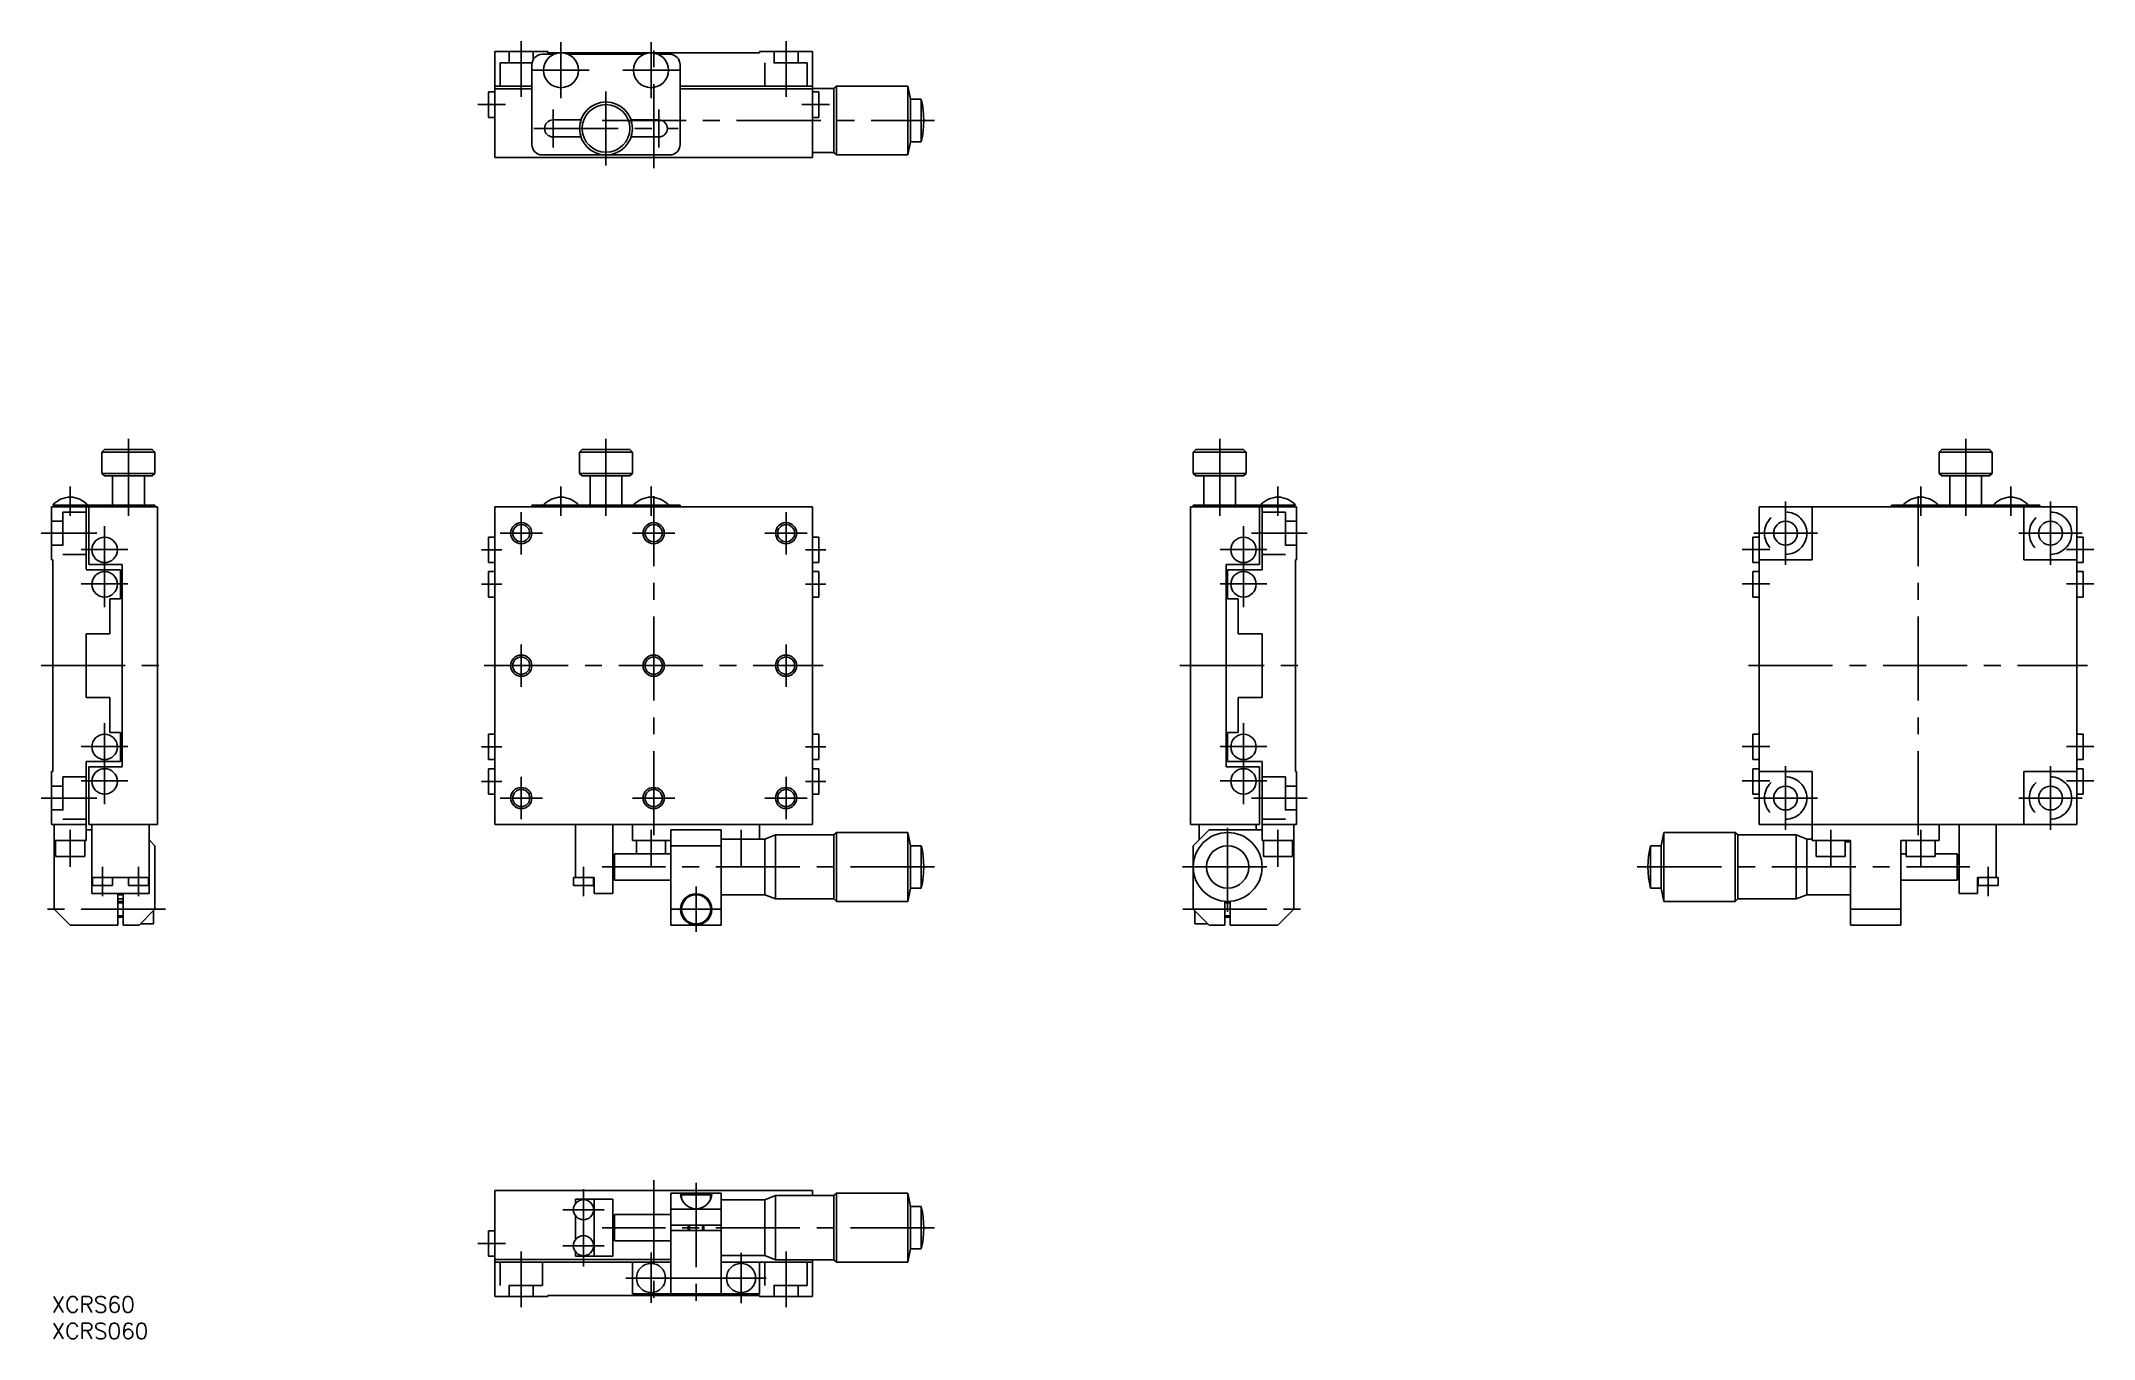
# Model space of a CAD drawing. Extents: x -2 to 386, y -8 to 237.
import ezdxf

# ---------------------------------------------------------------- set-up
doc = ezdxf.new("R2010")
doc.units = 0
doc.header["$LTSCALE"] = 0.5
doc.linetypes.add('CENTER', pattern=[50.8, 31.75, -6.35, 6.35, -6.35])
doc.linetypes.add('DASHED', pattern=[19.05, 12.7, -6.35])
for name, color, linetype in [('MSM_CENTER', 1, 'CENTER'), ('MSM_CONTINUOUS', 7, 'CONTINUOUS'), ('MSM_DASHED', 4, 'DASHED'), ('MSM_NARROW', 5, 'CONTINUOUS'), ('MSM_PART_NUMBER', 7, 'CONTINUOUS')]:
    doc.layers.add(name, color=color, linetype=linetype)
doc.styles.get("Standard").update_dxf_attribs({"font": 'txt.shx', "height": 3, "bigfont": 'bigfont.shx'})

# ---------------------------------------------------------------- blocks, each defined once
blk = doc.blocks.new('*U69')
at = {"layer": 'MSM_PART_NUMBER'}
blk.add_text('XCRS60', height=3, dxfattribs=at).set_placement((0, -3))
blk = doc.blocks.new('*U70')
at = {"layer": 'MSM_PART_NUMBER'}
blk.add_text('XCRS060', height=3, dxfattribs=at).set_placement((0, -8))

msp = doc.modelspace()

# ---------------------------------------------------------------- linework, layer by layer
at = {"layer": 'MSM_CENTER'}
for p, q in [((88.65, 237), (88.65, 226.5)), ((96.15, 236.8), (96.15, 226.2)), ((113.15, 236.8), (113.15, 226.2)), ((113.65, 213), (113.65, 237)), ((138.65, 237), (138.65, 226.5)), ((90.85, 231.5), (101.45, 231.5)), ((107.85, 231.5), (118.45, 231.5)), ((80.46, 225), (85.65, 225)), ((104.65, 213.5), (104.65, 227.5)), ((146.85, 225), (141.65, 225)), ((94.65, 224.1), (94.65, 216.9)), ((103.91, 222), (166.66, 222)), ((114.65, 216.9), (114.65, 224.1)), ((91.05, 220.5), (118.26, 220.5)), ((14.5, 161.9), (14.5, 147.4)), ((104.65, 161.9), (104.65, 147.4)), ((220.5, 147.4), (220.5, 161.9)), ((361.34, 161.9), (361.34, 147.4)), ((3.5, 152.9), (3.5, 147.4)), ((96.15, 152.91), (96.15, 147.4)), ((113.15, 152.91), (113.15, 147.4)), ((231.5, 152.9), (231.5, 147.4)), ((352.84, 152.9), (352.84, 147.4)), ((369.84, 152.9), (369.84, 147.4)), ((88.65, 140.1), (88.65, 148.1)), ((113.65, 87.1), (113.65, 151.1)), ((138.65, 140.1), (138.65, 148.1)), ((327.34, 138.1), (327.34, 150.1)), ((352.34, 87.1), (352.34, 151.1)), ((377.34, 138.1), (377.34, 150.1)), ((8.5, 144.1), (-2, 144.1)), ((10, 145.45), (10, 130.15)), ((84.65, 144.1), (92.65, 144.1)), ((109.65, 144.1), (117.65, 144.1)), ((134.65, 144.1), (142.65, 144.1)), ((225, 145.45), (225, 130.15)), ((226.5, 144.1), (237, 144.1)), ((321.34, 144.1), (333.34, 144.1)), ((371.34, 144.1), (383.34, 144.1)), ((5.6, 141.05), (14.4, 141.05)), ((81.13, 140.95), (84.98, 140.95)), ((142.33, 140.95), (146.18, 140.95)), ((220.6, 141.05), (229.4, 141.05)), ((319.14, 141.05), (324.34, 141.05)), ((385.55, 141.05), (380.34, 141.05)), ((5.6, 134.55), (14.4, 134.55)), ((81.13, 134.45), (84.98, 134.45)), ((142.33, 134.45), (146.18, 134.45)), ((220.6, 134.55), (229.4, 134.55)), ((319.14, 134.55), (324.34, 134.55)), ((385.55, 134.55), (380.34, 134.55)), ((88.65, 115.1), (88.65, 123.1)), ((138.65, 115.1), (138.65, 123.1)), ((-2, 119.1), (22, 119.1)), ((81.65, 119.1), (145.66, 119.1)), ((213, 119.1), (237, 119.1)), ((320.34, 119.1), (384.34, 119.1)), ((10, 108.25), (10, 92.95)), ((225, 108.25), (225, 92.95)), ((5.6, 103.85), (14.4, 103.85)), ((81.13, 103.75), (84.98, 103.75)), ((142.33, 103.75), (146.18, 103.75)), ((220.6, 103.85), (229.4, 103.85)), ((319.14, 103.85), (324.34, 103.85)), ((385.55, 103.85), (380.34, 103.85)), ((5.6, 97.35), (14.4, 97.35)), ((81.13, 97.25), (84.98, 97.25)), ((88.65, 90.1), (88.65, 98.1)), ((138.65, 90.1), (138.65, 98.1)), ((142.33, 97.25), (146.18, 97.25)), ((220.6, 97.35), (229.4, 97.35)), ((319.14, 97.35), (324.34, 97.35)), ((327.34, 88.1), (327.34, 100.1)), ((377.34, 88.1), (377.34, 100.1)), ((385.55, 97.35), (380.34, 97.35)), ((8.5, 94.1), (-2, 94.1)), ((84.65, 94.1), (92.65, 94.1)), ((109.65, 94.1), (117.65, 94.1)), ((134.65, 94.1), (142.65, 94.1)), ((226.5, 94.1), (237, 94.1)), ((321.34, 94.1), (333.34, 94.1)), ((371.34, 94.1), (383.34, 94.1)), ((222, 72.6), (222, 89.6)), ((3.5, 81.1), (3.5, 88.1)), ((113.15, 88.1), (113.15, 81.1)), ((130.15, 88.1), (130.15, 81.1)), ((231.5, 81.1), (231.5, 88.1)), ((335.85, 81.1), (335.85, 88.1)), ((352.85, 81.1), (352.85, 88.1)), ((9.6, 75.6), (9.6, 81.1)), ((16.4, 75.6), (16.4, 81.1)), ((100.4, 75.6), (100.4, 81.1)), ((166.66, 81.1), (103.91, 81.1)), ((213.5, 81.1), (230.5, 81.1)), ((299.34, 81.1), (362.09, 81.1)), ((365.59, 75.6), (365.59, 81.1)), ((121.66, 68.82), (121.66, 77.38)), ((21.47, 73.1), (-1.5, 73.1)), ((125.93, 73.1), (117.38, 73.1)), ((213.53, 73.1), (236.5, 73.1)), ((100.4, 20.3), (100.4, 5.7)), ((113.65, 22), (113.65, -2)), ((121.66, 21.44), (121.66, -1.8)), ((96.5, 16.4), (104.3, 16.4)), ((166.66, 13), (103.91, 13)), ((80.46, 10), (85.65, 10)), ((88.65, -2), (88.65, 8.5)), ((96.5, 9.6), (104.3, 9.6)), ((113.15, 8.3), (113.15, -1.2)), ((130.15, 8.25), (130.15, -1.25)), ((138.65, -2), (138.65, 8.5)), ((108.4, 3.5), (117.9, 3.5)), ((125.4, 3.5), (134.9, 3.5))]:
    msp.add_line(p, q, dxfattribs=at)
at = {"layer": 'MSM_CONTINUOUS'}
for p, q in [((93.65, 235), (83.65, 235)), ((83.65, 235), (83.65, 215)), ((92.65, 234.5), (94.78, 234.5)), ((93.65, 235), (93.65, 234.8)), ((133.65, 234.8), (93.65, 234.8)), ((97.53, 234.5), (111.78, 234.5)), ((114.53, 234.5), (116.65, 234.5)), ((133.65, 234.8), (133.65, 235)), ((143.65, 235), (133.65, 235)), ((143.65, 235), (143.65, 215)), ((90.65, 232.5), (90.65, 217.5)), ((118.65, 232.5), (118.65, 217.5)), ((82.45, 222.6), (82.45, 227.4)), ((83.65, 227.4), (82.45, 227.4)), ((90.65, 228.5), (83.65, 228.5)), ((90.65, 228), (83.65, 228)), ((143.65, 228.5), (118.65, 228.5)), ((143.65, 228), (118.65, 228)), ((147.65, 228.05), (143.65, 228.05)), ((144.85, 227.4), (143.65, 227.4)), ((144.85, 222.6), (144.85, 227.4)), ((147.65, 215.95), (147.65, 228.05)), ((148.15, 228.5), (147.65, 228.05)), ((161.65, 228.5), (148.15, 228.5)), ((148.15, 215.5), (148.15, 228.5)), ((162.15, 226), (161.65, 228.5)), ((161.65, 215.5), (161.65, 228.5)), ((162.15, 218), (162.15, 226)), ((164.15, 226), (162.15, 226)), ((164.15, 218), (164.15, 226)), ((82.45, 222.6), (83.65, 222.6)), ((99.92, 222.1), (94.65, 222.1)), ((114.65, 222.1), (109.39, 222.1)), ((143.65, 222.6), (144.85, 222.6)), ((94.65, 218.9), (99.92, 218.9)), ((109.39, 218.9), (114.65, 218.9)), ((161.65, 215.5), (162.15, 218)), ((162.15, 218), (164.15, 218)), ((143.65, 215), (83.65, 215)), ((92.65, 215.5), (116.65, 215.5)), ((143.65, 215.95), (147.65, 215.95)), ((147.65, 215.95), (148.15, 215.5)), ((148.15, 215.5), (161.65, 215.5)), ((10, 159.9), (9.5, 159.4)), ((19.5, 159.4), (9.5, 159.4)), ((9.5, 159.4), (9.5, 155.4)), ((10, 159.9), (19, 159.9)), ((19.5, 159.4), (19, 159.9)), ((19.5, 155.4), (19.5, 159.4)), ((100.15, 159.9), (99.65, 159.4)), ((109.65, 159.4), (99.65, 159.4)), ((99.65, 159.4), (99.65, 155.4)), ((100.15, 159.9), (109.16, 159.9)), ((109.65, 159.4), (109.16, 159.9)), ((109.65, 155.4), (109.65, 159.4)), ((216, 159.9), (215.5, 159.4)), ((225.5, 159.4), (215.5, 159.4)), ((215.5, 159.4), (215.5, 155.4)), ((216, 159.9), (225, 159.9)), ((225.5, 159.4), (225, 159.9)), ((225.5, 159.4), (225.5, 155.4)), ((356.84, 159.9), (356.34, 159.4)), ((356.34, 159.4), (356.34, 155.4)), ((356.34, 159.4), (366.34, 159.4)), ((356.84, 159.9), (365.84, 159.9)), ((366.34, 159.4), (365.84, 159.9)), ((366.34, 155.4), (366.34, 159.4)), ((9.5, 155.4), (19.5, 155.4)), ((9.5, 155.4), (10, 154.9)), ((19, 154.9), (19.5, 155.4)), ((99.65, 155.4), (109.65, 155.4)), ((99.65, 155.4), (100.15, 154.9)), ((109.16, 154.9), (109.65, 155.4)), ((215.5, 155.4), (216, 154.9)), ((215.5, 155.4), (225.5, 155.4)), ((225, 154.9), (225.5, 155.4)), ((356.34, 155.4), (356.84, 154.9)), ((356.34, 155.4), (366.34, 155.4)), ((365.84, 154.9), (366.34, 155.4)), ((19, 154.9), (10, 154.9)), ((11.5, 154.9), (11.5, 149.4)), ((17.5, 149.4), (17.5, 154.9)), ((109.16, 154.9), (100.15, 154.9)), ((101.66, 154.9), (101.66, 149.4)), ((107.65, 149.4), (107.65, 154.9)), ((225, 154.9), (216, 154.9)), ((217.5, 154.9), (217.5, 149.4)), ((223.5, 149.4), (223.5, 154.9)), ((356.84, 154.9), (365.84, 154.9)), ((358.34, 154.9), (358.34, 149.4)), ((364.34, 149.4), (364.34, 154.9)), ((0, 139.1), (0, 149.1)), ((0, 149.1), (20, 149.1)), ((19.5, 149.4), (0.2, 149.4)), ((0.5, 149.1), (0.5, 149.4)), ((6.5, 149.1), (6.5, 137.3)), ((7, 138.2), (7, 149.1)), ((19.5, 149.4), (19.5, 149.1)), ((20, 149.1), (20, 89.1)), ((83.65, 149.1), (83.65, 89.1)), ((143.65, 149.1), (83.65, 149.1)), ((90.65, 149.1), (90.65, 149.4)), ((118.65, 149.4), (90.65, 149.4)), ((118.65, 149.4), (118.65, 149.1)), ((143.65, 149.1), (143.65, 89.1)), ((215, 149.1), (215, 89.1)), ((235, 149.1), (215, 149.1)), ((215.5, 149.1), (215.5, 149.4)), ((234.8, 149.4), (215.5, 149.4)), ((228, 138.2), (228, 149.1)), ((228.5, 149.1), (228.5, 137.2)), ((234.5, 149.4), (234.5, 149.1)), ((235, 139.1), (235, 149.1)), ((322.34, 149.1), (382.34, 149.1)), ((322.34, 149.1), (322.34, 89.1)), ((332.34, 149.1), (332.34, 139.1)), ((347.34, 149.1), (347.34, 149.4)), ((347.34, 149.4), (375.34, 149.4)), ((372.34, 139.1), (372.34, 149.1)), ((375.34, 149.4), (375.34, 149.1)), ((382.34, 149.1), (382.34, 89.1)), ((83.65, 143.35), (82.45, 143.35)), ((82.45, 138.55), (82.45, 143.35)), ((144.85, 143.35), (143.65, 143.35)), ((144.85, 138.55), (144.85, 143.35)), ((322.34, 143.35), (321.14, 143.35)), ((321.14, 143.35), (321.14, 138.55)), ((383.54, 143.35), (382.34, 143.35)), ((383.54, 143.35), (383.54, 138.55)), ((0.2, 139.1), (0, 139.1)), ((0.2, 99.1), (0.2, 139.1)), ((6.5, 137.2), (13, 137.2)), ((13.3, 138.2), (7, 138.2)), ((13, 137.2), (13, 131.7)), ((13.3, 100), (13.3, 138.2)), ((82.45, 138.55), (83.65, 138.55)), ((83.65, 136.85), (82.45, 136.85)), ((82.45, 132.05), (82.45, 136.85)), ((143.65, 138.55), (144.85, 138.55)), ((144.85, 136.85), (143.65, 136.85)), ((144.85, 132.05), (144.85, 136.85)), ((221.7, 100), (221.7, 138.2)), ((221.7, 138.2), (228, 138.2)), ((222, 137.2), (222, 131.7)), ((228.5, 137.2), (222, 137.2)), ((234.8, 139.1), (235, 139.1)), ((234.8, 99.1), (234.8, 139.1)), ((321.14, 138.55), (322.34, 138.55)), ((322.34, 136.85), (321.14, 136.85)), ((321.14, 136.85), (321.14, 132.05)), ((332.34, 139.1), (322.34, 139.1)), ((382.34, 139.1), (372.34, 139.1)), ((382.34, 138.55), (383.54, 138.55)), ((383.54, 136.85), (382.34, 136.85)), ((383.54, 136.85), (383.54, 132.05)), ((82.45, 132.05), (83.65, 132.05)), ((143.65, 132.05), (144.85, 132.05)), ((321.14, 132.05), (322.34, 132.05)), ((382.34, 132.05), (383.54, 132.05)), ((11, 131.7), (11, 125.1)), ((13, 131.7), (11, 131.7)), ((222, 131.7), (224, 131.7)), ((224, 131.7), (224, 125.1)), ((11, 125.1), (6.5, 125.1)), ((6.5, 125.1), (6.5, 113.1)), ((224, 125.1), (228.5, 125.1)), ((228.5, 125.1), (228.5, 113.1)), ((6.5, 113.1), (11, 113.1)), ((11, 113.1), (11, 106.5)), ((224, 113.1), (224, 106.5)), ((228.5, 113.1), (224, 113.1)), ((11, 106.5), (13, 106.5)), ((13, 106.5), (13, 101)), ((83.65, 106.15), (82.45, 106.15)), ((82.45, 101.35), (82.45, 106.15)), ((144.85, 106.15), (143.65, 106.15)), ((144.85, 101.35), (144.85, 106.15)), ((222, 106.5), (222, 101)), ((224, 106.5), (222, 106.5)), ((322.34, 106.15), (321.14, 106.15)), ((321.14, 106.15), (321.14, 101.35)), ((383.54, 106.15), (382.34, 106.15)), ((383.54, 106.15), (383.54, 101.35)), ((6.5, 101), (6.5, 86.1)), ((13, 101), (6.5, 101)), ((82.45, 101.35), (83.65, 101.35)), ((143.65, 101.35), (144.85, 101.35)), ((222, 101), (228.5, 101)), ((228.5, 101), (228.5, 86.1)), ((321.14, 101.35), (322.34, 101.35)), ((382.34, 101.35), (383.54, 101.35)), ((0, 89.1), (0, 99.1)), ((0, 99.1), (0.2, 99.1)), ((7, 89.1), (7, 100)), ((7, 100), (13.3, 100)), ((83.65, 99.65), (82.45, 99.65)), ((82.45, 94.85), (82.45, 99.65)), ((144.85, 99.65), (143.65, 99.65)), ((144.85, 94.85), (144.85, 99.65)), ((228, 100), (221.7, 100)), ((228, 89.1), (228, 100)), ((235, 99.1), (234.8, 99.1)), ((235, 89.1), (235, 99.1)), ((322.34, 99.65), (321.14, 99.65)), ((321.14, 99.65), (321.14, 94.85)), ((322.34, 99.1), (332.34, 99.1)), ((332.34, 99.1), (332.34, 86.1)), ((372.34, 99.1), (382.34, 99.1)), ((372.34, 89.1), (372.34, 99.1)), ((383.54, 99.65), (382.34, 99.65)), ((383.54, 99.65), (383.54, 94.85)), ((82.45, 94.85), (83.65, 94.85)), ((143.65, 94.85), (144.85, 94.85)), ((321.14, 94.85), (322.34, 94.85)), ((382.34, 94.85), (383.54, 94.85)), ((6.5, 89.1), (0, 89.1)), ((0.5, 73.1), (0.5, 89.1)), ((6.5, 86.1), (0.5, 86.1)), ((0.75, 83.1), (0.75, 86.1)), ((6.25, 83.1), (6.25, 86.1)), ((6.5, 88.1), (7.6, 88.1)), ((20, 89.1), (7, 89.1)), ((7.6, 89.1), (7.6, 76.1)), ((18.4, 89.1), (18.4, 76.1)), ((18.4, 86.2), (19.5, 85.1)), ((143.65, 89.1), (83.65, 89.1)), ((98.9, 89.1), (98.9, 79.1)), ((105.91, 76.1), (105.91, 89.1)), ((109.65, 89.1), (109.65, 86.1)), ((116.9, 86.1), (109.65, 86.1)), ((110.4, 86.1), (110.4, 83.6)), ((115.9, 83.6), (115.9, 86.1)), ((116.9, 88.1), (126.4, 88.1)), ((116.9, 88.1), (116.9, 70.1)), ((126.4, 70.1), (126.4, 88.1)), ((134.65, 86.35), (126.4, 86.35)), ((133.65, 89.1), (133.65, 86.35)), ((136.65, 87.15), (134.65, 86.35)), ((134.65, 75.85), (134.65, 86.35)), ((147.65, 87.15), (136.65, 87.15)), ((136.65, 75.05), (136.65, 87.15)), ((148.15, 87.6), (147.65, 87.15)), ((147.65, 75.05), (147.65, 87.15)), ((161.65, 87.6), (148.15, 87.6)), ((148.15, 74.6), (148.15, 87.6)), ((162.15, 85.1), (161.65, 87.6)), ((161.65, 74.6), (161.65, 87.6)), ((215, 89.1), (228, 89.1)), ((218.5, 88.1), (215.5, 85.1)), ((216.6, 86.2), (216.6, 89.1)), ((228.5, 88.1), (218.5, 88.1)), ((227.4, 88.1), (227.4, 89.1)), ((235, 89.1), (228.5, 89.1)), ((234.5, 86.1), (228.5, 86.1)), ((228.75, 86.1), (228.75, 83.1)), ((234.25, 83.1), (234.25, 86.1)), ((234.5, 73.1), (234.5, 89.1)), ((304.34, 87.6), (303.84, 85.1)), ((317.84, 87.6), (304.34, 87.6)), ((304.34, 87.6), (304.34, 74.6)), ((318.34, 87.15), (317.84, 87.6)), ((317.84, 87.6), (317.84, 74.6)), ((329.34, 87.15), (318.34, 87.15)), ((318.34, 87.15), (318.34, 75.05)), ((382.34, 89.1), (322.34, 89.1)), ((331.34, 86.35), (329.34, 87.15)), ((329.34, 87.15), (329.34, 75.05)), ((332.34, 86.35), (331.34, 86.35)), ((331.34, 86.35), (331.34, 75.85)), ((332.34, 86.1), (339.59, 86.1)), ((333.1, 86.1), (333.1, 83.1)), ((338.6, 86.1), (338.6, 83.1)), ((339.59, 85.85), (338.6, 85.85)), ((339.59, 70.1), (339.59, 86.1)), ((349.09, 86.1), (356.34, 86.1)), ((349.09, 86.1), (349.09, 70.1)), ((350.1, 86.1), (350.1, 83.1)), ((355.6, 83.1), (355.6, 86.1)), ((356.34, 86.1), (356.34, 89.1)), ((360.09, 76.1), (360.09, 89.1)), ((367.09, 89.1), (367.09, 79.1)), ((0.75, 83.1), (6.25, 83.1)), ((19.5, 85.1), (19.5, 73.1)), ((116.9, 83.6), (106.27, 83.6)), ((106.27, 78.6), (106.27, 83.6)), ((116.9, 85.1), (126.4, 85.1)), ((164.15, 85.1), (162.15, 85.1)), ((162.15, 77.1), (162.15, 85.1)), ((164.15, 77.1), (164.15, 85.1)), ((215.5, 85.1), (215.5, 73.1)), ((228.75, 83.1), (234.25, 83.1)), ((303.84, 85.1), (301.84, 85.1)), ((301.84, 85.1), (301.84, 77.1)), ((303.84, 85.1), (303.84, 77.1)), ((333.1, 83.1), (338.6, 83.1)), ((350.1, 83.6), (349.09, 83.6)), ((355.6, 83.1), (350.1, 83.1)), ((359.72, 83.6), (355.6, 83.6)), ((359.72, 83.6), (359.72, 78.6)), ((18.4, 79.1), (7.6, 79.1)), ((7.7, 79.1), (7.7, 77.6)), ((11.5, 77.6), (7.7, 77.6)), ((11.5, 77.6), (11.5, 79.1)), ((14.5, 79.1), (14.5, 77.6)), ((18.3, 77.6), (14.5, 77.6)), ((18.3, 77.6), (18.3, 79.1)), ((98.5, 77.6), (98.5, 79.1)), ((98.5, 79.1), (102.4, 79.1)), ((98.5, 77.6), (102.3, 77.6)), ((102.3, 77.6), (102.3, 79.1)), ((102.4, 79.1), (102.4, 76.1)), ((106.27, 78.6), (116.9, 78.6)), ((349.09, 78.6), (359.72, 78.6)), ((367.49, 79.1), (363.59, 79.1)), ((363.59, 76.1), (363.59, 79.1)), ((363.69, 77.6), (363.69, 79.1)), ((363.69, 77.6), (367.49, 77.6)), ((367.49, 79.1), (367.49, 77.6)), ((18.4, 76.1), (7.6, 76.1)), ((12.5, 70.1), (12.5, 76.1)), ((12.5, 74.6), (13.5, 74.6)), ((13.5, 76.1), (13.5, 70.1)), ((102.4, 76.1), (105.91, 76.1)), ((126.4, 75.85), (134.65, 75.85)), ((134.65, 75.85), (136.65, 75.05)), ((136.65, 75.05), (147.65, 75.05)), ((147.65, 75.05), (148.15, 74.6)), ((148.15, 74.6), (161.65, 74.6)), ((161.65, 74.6), (162.15, 77.1)), ((162.15, 77.1), (164.15, 77.1)), ((221.5, 70.1), (221.5, 74.62)), ((221.5, 74.6), (222.5, 74.6)), ((222.5, 74.62), (222.5, 70.1)), ((301.84, 77.1), (303.84, 77.1)), ((303.84, 77.1), (304.34, 74.6)), ((304.34, 74.6), (317.84, 74.6)), ((317.84, 74.6), (318.34, 75.05)), ((318.34, 75.05), (329.34, 75.05)), ((329.34, 75.05), (331.34, 75.85)), ((331.34, 75.85), (339.59, 75.85)), ((363.59, 76.1), (360.09, 76.1)), ((3.5, 70.1), (0.5, 73.1)), ((12.5, 70.1), (3.5, 70.1)), ((12.5, 71.6), (13.5, 71.6)), ((16.5, 70.1), (13.5, 70.1)), ((19.5, 73.1), (16.5, 70.1)), ((16.75, 70.35), (19.2, 70.35)), ((19.2, 72.8), (19.2, 70.35)), ((116.9, 73.1), (126.4, 73.1)), ((116.9, 70.1), (126.4, 70.1)), ((215.5, 73.1), (218.5, 70.1)), ((215.8, 70.35), (215.8, 72.8)), ((215.8, 70.35), (218.25, 70.35)), ((218.5, 70.1), (221.5, 70.1)), ((221.5, 71.6), (222.5, 71.6)), ((222.5, 70.1), (231.5, 70.1)), ((231.5, 70.1), (234.5, 73.1)), ((349.09, 73.1), (339.59, 73.1)), ((349.09, 70.1), (339.59, 70.1)), ((143.65, 20), (83.65, 20)), ((83.65, 20), (83.65, 0)), ((116.9, 19.5), (126.4, 19.5)), ((116.9, 19.5), (116.9, 0.5)), ((126.4, 19.5), (126.4, 0.5)), ((143.65, 20), (143.65, 19.05)), ((148.15, 19.5), (147.65, 19.05)), ((161.65, 19.5), (148.15, 19.5)), ((148.15, 6.5), (148.15, 19.5)), ((162.15, 17), (161.65, 19.5)), ((161.65, 6.5), (161.65, 19.5)), ((98.9, 17.57), (98.9, 18.4)), ((98.9, 18.4), (105.91, 18.4)), ((102.4, 7.6), (102.4, 18.4)), ((105.91, 7.6), (105.91, 18.4)), ((126.4, 16.5), (116.9, 16.5)), ((118.9, 19.2), (118.9, 18.43)), ((118.9, 19.2), (124.4, 19.2)), ((124.4, 18.43), (124.4, 19.2)), ((134.65, 18.25), (126.4, 18.25)), ((136.65, 19.05), (134.65, 18.25)), ((134.65, 7.75), (134.65, 18.25)), ((147.65, 19.05), (136.65, 19.05)), ((136.65, 6.95), (136.65, 19.05)), ((147.65, 6.95), (147.65, 19.05)), ((162.15, 9), (162.15, 17)), ((164.15, 17), (162.15, 17)), ((164.15, 9), (164.15, 17)), ((82.45, 7.6), (82.45, 12.4)), ((83.65, 12.4), (82.45, 12.4)), ((98.9, 10.77), (98.9, 15.23)), ((106.27, 10.5), (106.27, 15.5)), ((116.9, 15.5), (106.27, 15.5)), ((116.9, 13.5), (126.4, 13.5)), ((126.4, 12.5), (116.9, 12.5)), ((120.15, 12.5), (120.15, 13.5)), ((123.15, 12.5), (123.15, 13.5)), ((98.9, 7.6), (98.9, 8.43)), ((106.27, 10.5), (116.9, 10.5)), ((161.65, 6.5), (162.15, 9)), ((162.15, 9), (164.15, 9)), ((82.45, 7.6), (83.65, 7.6)), ((116.9, 7), (83.65, 7)), ((116.9, 6.5), (83.65, 6.5)), ((98.9, 7.6), (105.91, 7.6)), ((109.65, 6.5), (109.65, 0.5)), ((126.4, 7.75), (134.65, 7.75)), ((143.65, 6.5), (126.4, 6.5)), ((133.65, 6.5), (133.65, 0.5)), ((134.65, 7.75), (136.65, 6.95)), ((136.65, 6.95), (147.65, 6.95)), ((143.65, 6.95), (143.65, 0)), ((147.65, 6.95), (148.15, 6.5)), ((148.15, 6.5), (161.65, 6.5)), ((93.65, 0), (83.65, 0)), ((133.65, 0.2), (93.65, 0.2)), ((93.65, 0.2), (93.65, 0)), ((133.65, 0.5), (109.65, 0.5)), ((116.9, 3.5), (126.4, 3.5)), ((133.65, 0), (133.65, 0.2)), ((143.65, 0), (133.65, 0))]:
    msp.add_line(p, q, dxfattribs=at)
for centre, radius in [((96.15, 231.5), 3.3), ((113.15, 231.5), 3.3), ((104.65, 220.5), 5), ((104.65, 220.5), 4.5), ((88.65, 144.1), 1.62), ((113.65, 144.1), 1.62), ((138.65, 144.1), 1.62), ((327.34, 144.1), 2.25), ((377.34, 144.1), 2.25), ((10, 140.95), 2.4), ((225, 140.95), 2.4), ((10, 134.45), 2.4), ((225, 134.45), 2.4), ((88.65, 119.1), 1.62), ((113.65, 119.1), 1.62), ((138.65, 119.1), 1.62), ((10, 103.75), 2.4), ((225, 103.75), 2.4), ((10, 97.25), 2.4), ((225, 97.25), 2.4), ((88.65, 94.1), 1.62), ((113.65, 94.1), 1.62), ((138.65, 94.1), 1.62), ((327.34, 94.1), 2.25), ((377.34, 94.1), 2.25), ((222, 81.1), 6.5), ((222, 81.1), 4), ((121.66, 73.1), 2.95), ((121.66, 73.1), 2.75), ((100.4, 16.4), 1.9), ((100.4, 9.6), 1.9), ((113.15, 3.5), 2.75), ((130.15, 3.5), 2.75)]:
    msp.add_circle(centre, radius, dxfattribs=at)
for centre, radius, start, end in [((92.65, 232.5), 2, 90, 180), ((116.65, 232.5), 2, 0, 90), ((148.4, 222), 16.25, 345.75, 14.25), ((94.65, 220.5), 1.6, 90, 270), ((114.65, 220.5), 1.6, 270, 90), ((92.65, 217.5), 2, 180, 270), ((116.65, 217.5), 2, 270, 0), ((3.5, 146.53), 4.37, 41.0348, 138.9652), ((96.15, 146.53), 4.37, 41.0348, 138.9652), ((113.15, 146.53), 4.37, 41.0348, 138.9652), ((231.5, 146.52), 4.38, 41.1121, 138.8879), ((352.84, 146.53), 4.37, 41.0348, 138.9652), ((369.84, 146.53), 4.37, 41.0348, 138.9652), ((114.54, 81.1), 8.63, 163.1627, 196.8373), ((148.4, 81.1), 16.25, 345.75, 14.25), ((317.59, 81.1), 16.25, 165.75, 194.25), ((351.46, 81.1), 8.63, 343.1627, 16.8373), ((13, 81.1), 5.25, 264.535, 275.465), ((13, 81.1), 6.05, 265.2594, 274.7406), ((13, 81.1), 6.5, 265.5883, 274.4117), ((121.66, 19.5), 2.95, 180, 0), ((148.4, 13), 16.25, 345.75, 14.25), ((114.54, 13), 8.63, 163.1627, 196.8373)]:
    msp.add_arc(centre, radius, start, end, dxfattribs=at)
at = {"layer": 'MSM_DASHED'}
for p, q in [((84.65, 228.5), (84.65, 232.9)), ((90.7, 232.9), (84.65, 232.9)), ((86.4, 232.9), (86.4, 235)), ((90.9, 235), (90.9, 233.47)), ((134.65, 228.5), (134.65, 232.9)), ((142.65, 232.9), (134.65, 232.9)), ((136.4, 232.9), (136.4, 235)), ((140.9, 235), (140.9, 232.9)), ((142.65, 232.9), (142.65, 228.5)), ((2.1, 148.1), (6.5, 148.1)), ((2.1, 148.1), (2.1, 140.1)), ((232.9, 148.1), (228.5, 148.1)), ((232.9, 148.1), (232.9, 140.1)), ((2.1, 146.35), (0, 146.35)), ((232.9, 146.35), (235, 146.35)), ((2.1, 141.85), (0, 141.85)), ((6.5, 140.1), (2.1, 140.1)), ((228.5, 140.1), (232.9, 140.1)), ((232.9, 141.85), (235, 141.85)), ((2.1, 98.1), (6.5, 98.1)), ((2.1, 98.1), (2.1, 90.1)), ((232.9, 98.1), (228.5, 98.1)), ((232.9, 98.1), (232.9, 90.1)), ((2.1, 96.35), (0, 96.35)), ((232.9, 96.35), (235, 96.35)), ((2.1, 91.85), (0, 91.85)), ((6.5, 90.1), (2.1, 90.1)), ((228.5, 90.1), (232.9, 90.1)), ((232.9, 91.85), (235, 91.85)), ((84.65, 6.5), (84.65, 2.1)), ((92.65, 2.1), (92.65, 6.5)), ((134.65, 6.5), (134.65, 2.1)), ((142.65, 2.1), (142.65, 6.5)), ((92.65, 2.1), (84.65, 2.1)), ((86.4, 2.1), (86.4, 0)), ((90.9, 0), (90.9, 2.1)), ((142.65, 2.1), (134.65, 2.1)), ((136.4, 2.1), (136.4, 0)), ((140.9, 0), (140.9, 2.1))]:
    msp.add_line(p, q, dxfattribs=at)
for centre in [(327.34, 144.1), (377.34, 144.1), (327.34, 94.1), (377.34, 94.1)]:
    msp.add_circle(centre, 4, dxfattribs=at)
at = {"layer": 'MSM_NARROW'}
for p, q in [((12.5, 74.33), (13.5, 74.33)), ((221.5, 74.33), (222.5, 74.33)), ((12.5, 71.87), (13.5, 71.87)), ((221.5, 71.87), (222.5, 71.87)), ((120.43, 12.5), (120.43, 13.5)), ((122.88, 12.5), (122.88, 13.5))]:
    msp.add_line(p, q, dxfattribs=at)
for centre in [(88.65, 144.1), (113.65, 144.1), (138.65, 144.1), (88.65, 119.1), (113.65, 119.1), (138.65, 119.1), (88.65, 94.1), (113.65, 94.1), (138.65, 94.1)]:
    msp.add_circle(centre, 2, dxfattribs=at)

# ---------------------------------------------------------------- block references
at = {"layer": 'MSM_CONTINUOUS'}
for name in ['*U69', '*U70']:
    msp.add_blockref(name, (0, 0), dxfattribs=at)

doc.saveas('drawing.dxf')
